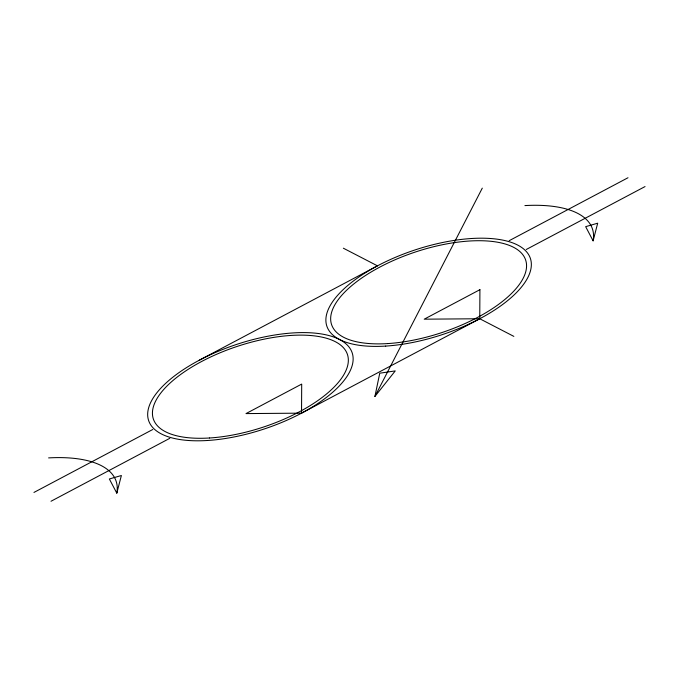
<?xml version="1.0" encoding="UTF-8"?>
<svg xmlns="http://www.w3.org/2000/svg" width="679" height="679" viewBox="0 0 679 679"><rect width="100%" height="100%" fill="white"/><g stroke="black" fill="none" stroke-linecap="round" stroke-linejoin="round"><path stroke-width="1.02" d="M301.535 413.155L301.697 384.085L246.01 413.587L301.535 413.155L479.756 318.748L513.85 336.385M374.918 396.46L379.756 373.195L395.254 370.904L374.918 396.46L482.294 188.134M116.796 493.166L121.38 475.512L109.353 478.975L116.796 493.166A125.14 51.893 -18.4 0 0 48.599 457.901M593.106 240.85L597.69 223.196L585.663 226.659L593.106 240.85A125.14 51.893 -18.4 0 0 524.918 205.584M199.244 360.252L377.465 265.845L343.37 248.208M33.95 492.436L152.758 429.501M509.191 240.689L627.999 177.745M51.001 501.255L169.809 438.311M526.242 249.499L645.05 186.564M479.917 289.678L479.756 318.748L424.222 319.181L479.917 289.678M207.477 440.493A107.265 44.483 -18.4 0 0 352.698 354.752A107.265 44.483 -18.4 0 0 191.011 364.861A107.265 44.483 -18.4 0 0 207.477 440.493M385.689 346.086A107.265 44.483 -18.4 0 0 530.91 260.346A107.265 44.483 -18.4 0 0 369.223 270.454A107.265 44.483 -18.4 0 0 385.689 346.086M209.472 437.989A102.257 42.404 -18.4 0 0 347.92 356.246A102.257 42.404 -18.4 0 0 193.778 365.879A102.257 42.404 -18.4 0 0 209.472 437.989M387.692 343.582A102.257 42.404 -18.4 0 0 526.14 261.839A102.257 42.404 -18.4 0 0 371.999 271.473A102.257 42.404 -18.4 0 0 387.692 343.582"/></g></svg>
